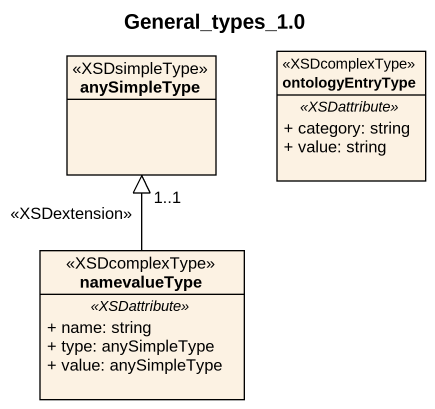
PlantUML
@startuml
title General_types_1.0
hide circle
hide empty members
skinparam classAttributeIconSize 0
class anySimpleType <<XSDsimpleType>>
class ontologyEntryType <<XSDcomplexType>> {
  .. <<XSDattribute>> ..
  + category: string
  + value: string
}
class namevalueType <<XSDcomplexType>> {
  .. <<XSDattribute>> ..
  + name: string
  + type: anySimpleType
  + value: anySimpleType
}
namevalueType -up-|> "1..1" anySimpleType : <<XSDextension>>
@enduml
